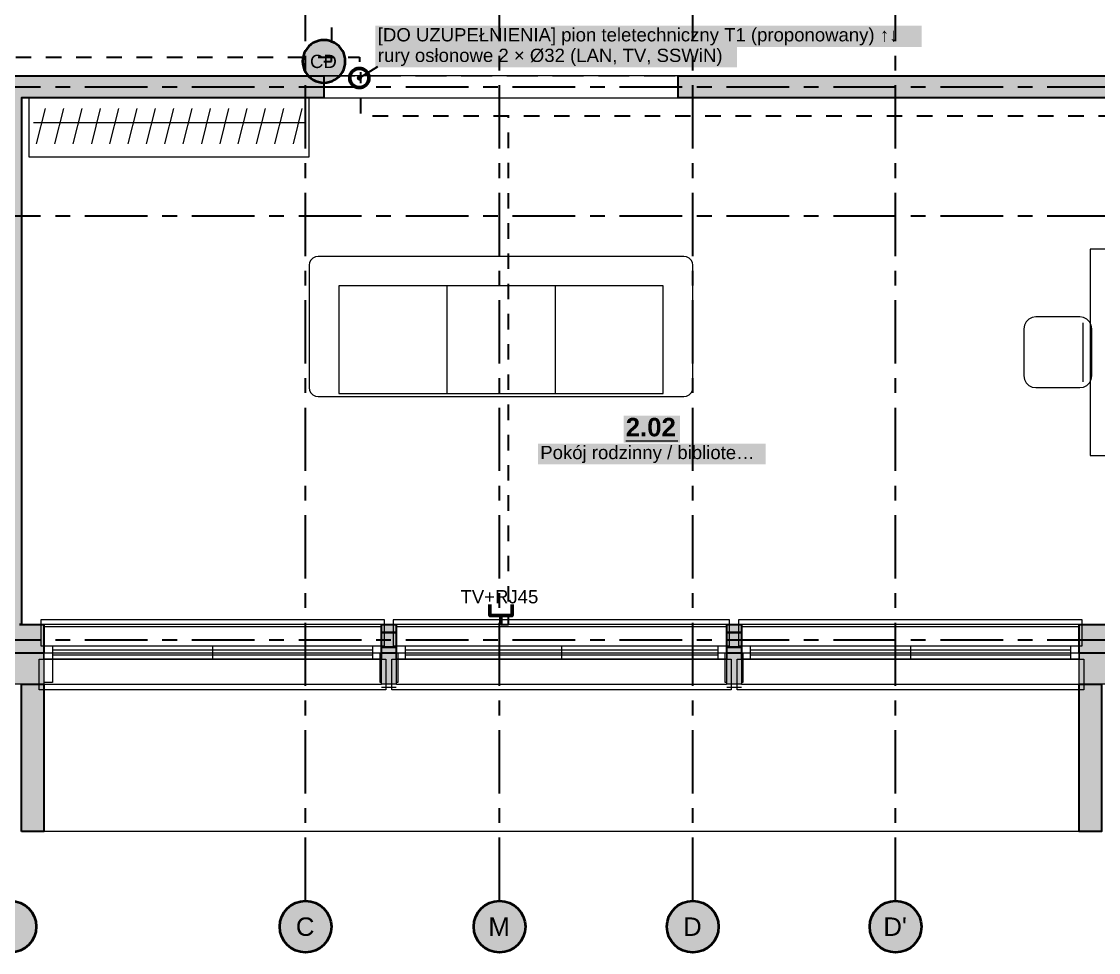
# Model space of a CAD drawing. Header units: metres. Extents: x -3.2 to 18.8, y -2.1 to 10.4.
# Drawn here: x 3.95 to 11.25, y -2.12 to 4.19 of the extents above; entities that cross this region are included whole.
import ezdxf

# ---------------------------------------------------------------- set-up
doc = ezdxf.new("R2010")
doc.units = ezdxf.units.M
for name, pattern in [('KRESKOWA', [5.25, 4.2, -1.05]), ('KRESKOWA_DROBNA', [3.15, 2.1, -1.05]), ('PUNKTOWA', [10.5, 8.4, -1.05, 0, -1.05])]:
    doc.linetypes.add(name, pattern=pattern)
doc.layers.add('A-MASKA', color=7, linetype='Continuous', lineweight=18)
for name, color, linetype, lineweight, true_color in [('E-ALARM', 5, 'Continuous', 35, 0x1f5fa8), ('E-TELETECH', 5, 'Continuous', 35, 0x0050c8), ('I-BRAKI', 6, 'KRESKOWA', 25, 0xb0008a), ('I-OSIE', 8, 'PUNKTOWA', 18, 0x7a7a7a), ('I-PODKLAD', 8, 'Continuous', 18, 0x9a9a9a), ('I-PODKLAD-SCIANY', 8, 'Continuous', 25, 0x6e6e6e), ('I-PODKLAD-WYPELN', 254, 'Continuous', 18, 0xe6e6e6), ('I-POMIESZCZENIA', 8, 'Continuous', 25, 0x4a4a4a), ('S-WODA', 5, 'Continuous', 35, 0x0050c8)]:
    doc.layers.add(name, color=color, linetype=linetype, lineweight=lineweight, true_color=true_color)
doc.styles.add('PL_ARIAL', font='arial.ttf')
doc.styles.add('PL_ARIAL_B', font='arialbd.ttf')

msp = doc.modelspace()

# ---------------------------------------------------------------- hatches: boundary and pattern name
at = {"layer": 'A-MASKA', "true_color": 0xffffff}
for points in [[(6.3475, 4.0207), (10.0517, 4.0207), (10.0517, 4.1655), (6.3475, 4.1655)], [(6.3475, 3.8812), (8.7999, 3.8812), (8.7999, 4.026), (6.3475, 4.026)], [(8.0307, 1.3374), (8.4143, 1.3374), (8.4143, 1.5199), (8.0307, 1.5199)], [(7.4513, 1.1906), (8.9937, 1.1906), (8.9937, 1.3304), (7.4513, 1.3304)]]:
    msp.add_hatch(color=7, dxfattribs=at).paths.add_polyline_path(points)
at = {"layer": 'E-ALARM', "true_color": 0xffffff}
msp.add_hatch(color=7, dxfattribs=at).paths.add_polyline_path([(6.1445, 3.9225), (6.1432, 3.9414), (6.1396, 3.9599), (6.1335, 3.9778), (6.1251, 3.9947), (6.1146, 4.0105), (6.1022, 4.0247), (6.088, 4.0371), (6.0722, 4.0476), (6.0553, 4.056), (6.0374, 4.0621), (6.0189, 4.0657), (6, 4.067), (5.9811, 4.0657), (5.9626, 4.0621), (5.9447, 4.056), (5.9278, 4.0476), (5.912, 4.0371), (5.8978, 4.0247), (5.8854, 4.0105), (5.8749, 3.9947), (5.8665, 3.9778), (5.8604, 3.9599), (5.8568, 3.9414), (5.8555, 3.9225), (5.8568, 3.9036), (5.8604, 3.8851), (5.8665, 3.8672), (5.8749, 3.8503), (5.8854, 3.8345), (5.8978, 3.8203), (5.912, 3.8079), (5.9278, 3.7974), (5.9447, 3.789), (5.9626, 3.7829), (5.9811, 3.7793), (6, 3.778), (6.0189, 3.7793), (6.0374, 3.7829), (6.0553, 3.789), (6.0722, 3.7974), (6.088, 3.8079), (6.1022, 3.8203), (6.1146, 3.8345), (6.1251, 3.8503), (6.1335, 3.8672), (6.1396, 3.8851), (6.1432, 3.9036)])
at = {"layer": 'I-BRAKI', "true_color": 0xb0008a}
msp.add_hatch(color=7, dxfattribs=at).paths.add_polyline_path([(6.2575, 3.81), (6.2569, 3.8145), (6.2552, 3.8187), (6.2524, 3.8224), (6.2488, 3.8252), (6.2445, 3.8269), (6.24, 3.8275), (6.2355, 3.8269), (6.2313, 3.8252), (6.2276, 3.8224), (6.2248, 3.8187), (6.2231, 3.8145), (6.2225, 3.81), (6.2231, 3.8055), (6.2248, 3.8012), (6.2276, 3.7976), (6.2313, 3.7948), (6.2355, 3.7931), (6.24, 3.7925), (6.2445, 3.7931), (6.2488, 3.7948), (6.2524, 3.7976), (6.2552, 3.8012), (6.2569, 3.8055)])
at = {"layer": 'I-OSIE', "true_color": 0xffffff}
for points in [[(4.05, -1.945), (4.0485, -1.9222), (4.044, -1.8997), (4.0367, -1.878), (4.0266, -1.8575), (4.0138, -1.8385), (3.9987, -1.8213), (3.9815, -1.8062), (3.9625, -1.7934), (3.942, -1.7833), (3.9203, -1.776), (3.8978, -1.7715), (3.875, -1.77), (3.8522, -1.7715), (3.8297, -1.776), (3.808, -1.7833), (3.7875, -1.7934), (3.7685, -1.8062), (3.7513, -1.8213), (3.7362, -1.8385), (3.7234, -1.8575), (3.7133, -1.878), (3.706, -1.8997), (3.7015, -1.9222), (3.7, -1.945), (3.7015, -1.9678), (3.706, -1.9903), (3.7133, -2.012), (3.7234, -2.0325), (3.7362, -2.0515), (3.7513, -2.0687), (3.7685, -2.0838), (3.7875, -2.0966), (3.808, -2.1067), (3.8297, -2.114), (3.8522, -2.1185), (3.875, -2.12), (3.8978, -2.1185), (3.9203, -2.114), (3.942, -2.1067), (3.9625, -2.0966), (3.9815, -2.0838), (3.9987, -2.0687), (4.0138, -2.0515), (4.0266, -2.0325), (4.0367, -2.012), (4.044, -1.9903), (4.0485, -1.9678)], [(6.05, -1.945), (6.0485, -1.9222), (6.044, -1.8997), (6.0367, -1.878), (6.0266, -1.8575), (6.0138, -1.8385), (5.9987, -1.8213), (5.9815, -1.8062), (5.9625, -1.7934), (5.942, -1.7833), (5.9203, -1.776), (5.8978, -1.7715), (5.875, -1.77), (5.8522, -1.7715), (5.8297, -1.776), (5.808, -1.7833), (5.7875, -1.7934), (5.7685, -1.8062), (5.7513, -1.8213), (5.7362, -1.8385), (5.7234, -1.8575), (5.7133, -1.878), (5.706, -1.8997), (5.7015, -1.9222), (5.7, -1.945), (5.7015, -1.9678), (5.706, -1.9903), (5.7133, -2.012), (5.7234, -2.0325), (5.7362, -2.0515), (5.7513, -2.0687), (5.7685, -2.0838), (5.7875, -2.0966), (5.808, -2.1067), (5.8297, -2.114), (5.8522, -2.1185), (5.875, -2.12), (5.8978, -2.1185), (5.9203, -2.114), (5.942, -2.1067), (5.9625, -2.0966), (5.9815, -2.0838), (5.9987, -2.0687), (6.0138, -2.0515), (6.0266, -2.0325), (6.0367, -2.012), (6.044, -1.9903), (6.0485, -1.9678)], [(7.365, -1.945), (7.3635, -1.9222), (7.359, -1.8997), (7.3517, -1.878), (7.3416, -1.8575), (7.3288, -1.8385), (7.3137, -1.8213), (7.2965, -1.8062), (7.2775, -1.7934), (7.257, -1.7833), (7.2353, -1.776), (7.2128, -1.7715), (7.19, -1.77), (7.1672, -1.7715), (7.1447, -1.776), (7.123, -1.7833), (7.1025, -1.7934), (7.0835, -1.8062), (7.0663, -1.8213), (7.0512, -1.8385), (7.0384, -1.8575), (7.0283, -1.878), (7.021, -1.8997), (7.0165, -1.9222), (7.015, -1.945), (7.0165, -1.9678), (7.021, -1.9903), (7.0283, -2.012), (7.0384, -2.0325), (7.0512, -2.0515), (7.0663, -2.0687), (7.0835, -2.0838), (7.1025, -2.0966), (7.123, -2.1067), (7.1447, -2.114), (7.1672, -2.1185), (7.19, -2.12), (7.2128, -2.1185), (7.2353, -2.114), (7.257, -2.1067), (7.2775, -2.0966), (7.2965, -2.0838), (7.3137, -2.0687), (7.3288, -2.0515), (7.3416, -2.0325), (7.3517, -2.012), (7.359, -1.9903), (7.3635, -1.9678)], [(8.675, -1.945), (8.6735, -1.9222), (8.669, -1.8997), (8.6617, -1.878), (8.6516, -1.8575), (8.6388, -1.8385), (8.6237, -1.8213), (8.6065, -1.8062), (8.5875, -1.7934), (8.567, -1.7833), (8.5453, -1.776), (8.5228, -1.7715), (8.5, -1.77), (8.4772, -1.7715), (8.4547, -1.776), (8.433, -1.7833), (8.4125, -1.7934), (8.3935, -1.8062), (8.3763, -1.8213), (8.3612, -1.8385), (8.3484, -1.8575), (8.3383, -1.878), (8.331, -1.8997), (8.3265, -1.9222), (8.325, -1.945), (8.3265, -1.9678), (8.331, -1.9903), (8.3383, -2.012), (8.3484, -2.0325), (8.3612, -2.0515), (8.3763, -2.0687), (8.3935, -2.0838), (8.4125, -2.0966), (8.433, -2.1067), (8.4547, -2.114), (8.4772, -2.1185), (8.5, -2.12), (8.5228, -2.1185), (8.5453, -2.114), (8.567, -2.1067), (8.5875, -2.0966), (8.6065, -2.0838), (8.6237, -2.0687), (8.6388, -2.0515), (8.6516, -2.0325), (8.6617, -2.012), (8.669, -1.9903), (8.6735, -1.9678)], [(10.05, -1.945), (10.0485, -1.9222), (10.044, -1.8997), (10.0367, -1.878), (10.0266, -1.8575), (10.0138, -1.8385), (9.9987, -1.8213), (9.9815, -1.8062), (9.9625, -1.7934), (9.942, -1.7833), (9.9203, -1.776), (9.8978, -1.7715), (9.875, -1.77), (9.8522, -1.7715), (9.8297, -1.776), (9.808, -1.7833), (9.7875, -1.7934), (9.7685, -1.8062), (9.7513, -1.8213), (9.7362, -1.8385), (9.7234, -1.8575), (9.7133, -1.878), (9.706, -1.8997), (9.7015, -1.9222), (9.7, -1.945), (9.7015, -1.9678), (9.706, -1.9903), (9.7133, -2.012), (9.7234, -2.0325), (9.7362, -2.0515), (9.7513, -2.0687), (9.7685, -2.0838), (9.7875, -2.0966), (9.808, -2.1067), (9.8297, -2.114), (9.8522, -2.1185), (9.875, -2.12), (9.8978, -2.1185), (9.9203, -2.114), (9.942, -2.1067), (9.9625, -2.0966), (9.9815, -2.0838), (9.9987, -2.0687), (10.0138, -2.0515), (10.0266, -2.0325), (10.0367, -2.012), (10.044, -1.9903), (10.0485, -1.9678)]]:
    msp.add_hatch(color=7, dxfattribs=at).paths.add_polyline_path(points)
at = {"layer": 'I-PODKLAD-WYPELN', "true_color": 0xe4e4e4}
h = msp.add_hatch(color=7, dxfattribs=at)
h.paths.add_polyline_path([(11.895, 5.02), (11.895, 5.02), (11.05, 5.02), (11.05, 5.02), (11.05, 5.02), (11.05, 5.035), (11.05, 5.035), (11.05, 5.035), (11.05, 5.035), (11.05, 5.23), (11.05, 5.23), (11.05, 5.23), (11.05, 5.23), (11.05, 5.23), (11.895, 5.23), (11.895, 5.23), (11.895, 5.23), (11.895, 5.23), (11.895, 5.23), (11.895, 8.645), (11.895, 8.645), (11.895, 8.645), (11.895, 8.645), (11.895, 8.645), (11.6, 8.645), (11.6, 8.645), (11.6, 8.645), (11.6, 8.84), (11.6, 8.84), (11.6, 8.84), (11.6, 8.84), (11.6, 9.05), (12.3, 9.05), (12.3, 2.7), (12.09, 2.7), (12.09, 2.7), (12.09, 2.7), (12.09, 2.7), (11.895, 2.7), (11.895, 2.7), (11.895, 2.7), (11.895, 3.675), (8.4, 3.675), (8.4, 3.69), (8.4, 3.825), (11.895, 3.825), (11.895, 5.02)])
h.paths.add_polyline_path([(11.895, 3.81), (11.895, 3.81), (11.895, 3.81), (11.895, 3.81)], flags=0)
h.paths.add_polyline_path([(11.895, 3.69), (11.895, 3.69), (11.895, 3.69), (11.895, 3.69)], flags=0)
h.paths.add_polyline_path([(12.09, 8.66), (12.09, 8.66), (12.09, 8.66), (12.09, 8.66), (12.09, 8.66)], flags=0)
h.paths.add_polyline_path([(12.09, 8.84), (12.09, 8.84), (12.09, 8.84), (12.09, 8.84)], flags=0)
h = msp.add_hatch(color=7, dxfattribs=at)
h.paths.add_polyline_path([(-0.3, 1), (-0.3, 1), (-0.09, 1), (-0.09, 1), (-0.09, 1), (-0.09, 1), (-0.09, 1), (0.105, 1), (0.105, 1), (0.105, 1), (0.105, 0.105), (0.105, 0.105), (0.105, 0.105), (0.105, 0.105), (0.105, 0.105), (3.8, 0.105), (3.8, 0.105), (3.8, 0.105), (3.8, 0.105), (3.8, 0.105), (3.8, 3.675), (3.8, 3.675), (3.8, 3.675), (3.8, 3.675), (3.8, 3.675), (3.5, 3.675), (3.5, 3.69), (3.5, 3.825), (6, 3.825), (6, 3.69), (6, 3.675), (3.95, 3.675), (3.95, 3.675), (3.95, 3.675), (3.95, 0.105), (3.95, 0.105), (3.95, 0.105), (4.1, 0.105), (4.1, 0.105), (4.1, 0.105), (4.1, -0.09), (4.1, -0.09), (4.1, -0.09), (4.1, -0.09), (4.1, -0.09), (4.1, -0.3), (4.1, -0.3), (4.1, -0.3), (4.1, -0.3), (4.1, -0.32), (4.1, -1.3), (3.95, -1.3), (3.95, -0.3), (-0.3, -0.3), (-0.3, -0.3), (-0.3, -0.3), (-0.3, -0.3), (-0.3, -0.3), (-0.3, 1)])
h.paths.add_polyline_path([(3.815, 3.69), (3.815, 3.69), (3.815, 3.69), (3.815, 3.69), (3.815, 3.69), (3.815, 3.69)], flags=0)
h.paths.add_polyline_path([(3.935, 3.69), (3.935, 3.69), (3.935, 3.69), (3.935, 3.69), (3.935, 3.69), (3.935, 3.69)], flags=0)
h.paths.add_polyline_path([(-0.09, -0.09), (-0.09, -0.09), (-0.09, -0.09), (-0.09, -0.09), (-0.09, -0.09), (-0.09, -0.09)], flags=0)
h.paths.add_polyline_path([(-0.09, 0.09), (-0.09, 0.09), (-0.09, 0.09), (-0.09, 0.09), (-0.09, 0.09)], flags=0)
h = msp.add_hatch(color=7, dxfattribs=at)
h.paths.add_polyline_path([(11.12, -0.09), (11.12, -0.09), (11.12, -0.09), (11.12, -0.09), (11.12, -0.09), (11.12, 0.105), (11.12, 0.105), (11.12, 0.105), (11.895, 0.105), (11.895, 0.105), (11.895, 0.105), (11.895, 0.105), (11.895, 0.105), (11.895, 0.105), (11.895, 1.2), (11.895, 1.2), (11.895, 1.2), (12.09, 1.2), (12.09, 1.2), (12.09, 1.2), (12.09, 1.2), (12.3, 1.2), (12.3, -0.3), (12.3, -0.3), (12.3, -0.3), (12.3, -0.3), (11.27, -0.3), (11.27, -1.3), (11.12, -1.3), (11.12, -0.32), (11.12, -0.32), (11.12, -0.3), (11.12, -0.3), (11.12, -0.3), (11.12, -0.3)])
h.paths.add_polyline_path([(12.09, -0.09), (12.09, -0.09), (12.09, -0.09), (12.09, -0.09), (12.09, -0.09), (12.09, -0.09)], flags=0)
h.paths.add_polyline_path([(12.09, 0.09), (12.09, 0.09), (12.09, 0.09), (12.09, 0.09), (12.09, 0.09)], flags=0)
for points in [[(6.39, -0.3), (6.39, -0.3), (6.39, -0.3), (6.39, -0.09), (6.39, -0.09), (6.39, -0.09), (6.39, -0.09), (6.39, -0.09), (6.39, -0.05), (6.39, -0.05), (6.39, -0.05), (6.39, -0.05), (6.39, 0.05), (6.39, 0.05), (6.39, 0.05), (6.39, 0.05), (6.39, 0.105), (6.39, 0.105), (6.39, 0.105), (6.49, 0.105), (6.49, 0.105), (6.49, 0.105), (6.49, 0.05), (6.49, 0.05), (6.49, 0.05), (6.49, 0.05), (6.49, -0.05), (6.49, -0.05), (6.49, -0.05), (6.49, -0.05), (6.49, -0.09), (6.49, -0.09), (6.49, -0.09), (6.49, -0.09), (6.49, -0.09), (6.49, -0.3), (6.49, -0.3), (6.49, -0.3)], [(8.73, 0.05), (8.73, 0.105), (8.73, 0.105), (8.73, 0.105), (8.83, 0.105), (8.83, 0.105), (8.83, 0.105), (8.83, 0.05), (8.83, 0.05), (8.83, 0.05), (8.83, 0.05), (8.83, -0.05), (8.83, -0.05), (8.83, -0.05), (8.83, -0.05), (8.83, -0.09), (8.83, -0.09), (8.83, -0.09), (8.83, -0.09), (8.83, -0.09), (8.83, -0.3), (8.83, -0.3), (8.83, -0.3), (8.73, -0.3), (8.73, -0.3), (8.73, -0.3), (8.73, -0.09), (8.73, -0.09), (8.73, -0.09), (8.73, -0.09), (8.73, -0.09), (8.73, -0.05), (8.73, -0.05), (8.73, -0.05), (8.73, -0.05), (8.73, 0.05), (8.73, 0.05), (8.73, 0.05)]]:
    msp.add_hatch(color=7, dxfattribs=at).paths.add_polyline_path(points)
at = {"layer": 'I-PODKLAD-WYPELN', "true_color": 0xcfcfcf}
for points in [[(6.49, -0.05), (6.39, -0.05), (6.39, 0.05), (6.49, 0.05)], [(8.73, -0.05), (8.73, 0.05), (8.83, 0.05), (8.83, -0.05)], [(3.95, -1.3), (3.95, -0.3), (4.1, -0.3), (4.1, -0.32), (4.1, -1.3)]]:
    msp.add_hatch(color=7, dxfattribs=at).paths.add_polyline_path(points)
at = {"layer": 'S-WODA', "true_color": 0x000000}
msp.add_hatch(color=7, dxfattribs=at).paths.add_polyline_path([(6.2575, 3.81), (6.2569, 3.8145), (6.2552, 3.8187), (6.2524, 3.8224), (6.2488, 3.8252), (6.2445, 3.8269), (6.24, 3.8275), (6.2355, 3.8269), (6.2313, 3.8252), (6.2276, 3.8224), (6.2248, 3.8187), (6.2231, 3.8145), (6.2225, 3.81), (6.2231, 3.8055), (6.2248, 3.8012), (6.2276, 3.7976), (6.2313, 3.7948), (6.2355, 3.7931), (6.24, 3.7925), (6.2445, 3.7931), (6.2488, 3.7948), (6.2524, 3.7976), (6.2552, 3.8012), (6.2569, 3.8055)])

# ---------------------------------------------------------------- linework, layer by layer
at = {"layer": 'E-ALARM', "lineweight": 35, "ltscale": 0.05}
msp.add_lwpolyline([(6.1445, 3.9225), (6.1432, 3.9414), (6.1396, 3.9599), (6.1335, 3.9778), (6.1251, 3.9947), (6.1146, 4.0105), (6.1022, 4.0247), (6.088, 4.0371), (6.0722, 4.0476), (6.0553, 4.056), (6.0374, 4.0621), (6.0189, 4.0657), (6, 4.067), (5.9811, 4.0657), (5.9626, 4.0621), (5.9447, 4.056), (5.9278, 4.0476), (5.912, 4.0371), (5.8978, 4.0247), (5.8854, 4.0105), (5.8749, 3.9947), (5.8665, 3.9778), (5.8604, 3.9599), (5.8568, 3.9414), (5.8555, 3.9225), (5.8568, 3.9036), (5.8604, 3.8851), (5.8665, 3.8672), (5.8749, 3.8503), (5.8854, 3.8345), (5.8978, 3.8203), (5.912, 3.8079), (5.9278, 3.7974), (5.9447, 3.789), (5.9626, 3.7829), (5.9811, 3.7793), (6, 3.778), (6.0189, 3.7793), (6.0374, 3.7829), (6.0553, 3.789), (6.0722, 3.7974), (6.088, 3.8079), (6.1022, 3.8203), (6.1146, 3.8345), (6.1251, 3.8503), (6.1335, 3.8672), (6.1396, 3.8851), (6.1432, 3.9036)], close=True, dxfattribs=at)
at = {"layer": 'E-TELETECH', "linetype": 'KRESKOWA_DROBNA', "lineweight": 25, "ltscale": 0.05, "flags": 128}
for points in [[(0.105, 6.5), (0.25, 6.5), (0.25, 3.95), (6.24, 3.95), (6.24, 3.81)], [(6, 4.9225), (6.05, 4.9225), (6.05, 3.95)], [(6, 3.9225), (6.05, 3.9225), (6.05, 3.95)], [(11.895, 2.45), (11.895, 3.55), (6.25, 3.55), (6.25, 3.85)], [(7.2, 0.105), (7.25, 0.105), (7.25, 3.55)]]:
    msp.add_lwpolyline(points, dxfattribs=at)
at = {"layer": 'E-TELETECH', "lineweight": 50, "ltscale": 0.05}
for points in [[(7.125, 0.24), (7.125, 0.165), (7.275, 0.165), (7.275, 0.24)], [(7.2, 0.105), (7.2, 0.165)]]:
    msp.add_lwpolyline(points, dxfattribs=at)
at = {"layer": 'I-BRAKI', "lineweight": 25, "ltscale": 0.05, "true_color": 0xb0008a, "flags": 128}
msp.add_lwpolyline([(6.24, 3.81), (6.365, 3.887)], dxfattribs=at)
at = {"layer": 'I-OSIE', "linetype": 'PUNKTOWA', "lineweight": 25, "ltscale": 0.051044, "flags": 128}
for points in [[(5.875, -1.77), (5.875, 10.45)], [(7.19, -1.77), (7.19, 10.45)], [(8.5, -1.77), (8.5, 10.45)], [(9.875, -1.77), (9.875, 10.45)]]:
    msp.add_lwpolyline(points, dxfattribs=at)
at = {"layer": 'I-OSIE', "linetype": 'PUNKTOWA', "lineweight": 25, "ltscale": 0.050584, "flags": 128}
for points in [[(-2.87, 3.75), (18.8, 3.75)], [(-2.87, 2.875), (18.8, 2.875)], [(-2.87, 0), (18.8, 0)]]:
    msp.add_lwpolyline(points, dxfattribs=at)
at = {"layer": 'I-OSIE', "linetype": 'Continuous', "lineweight": 35, "ltscale": 0.05}
for centre in [(3.875, -1.945), (5.875, -1.945), (7.19, -1.945), (8.5, -1.945), (9.875, -1.945)]:
    msp.add_circle(centre, 0.175, dxfattribs=at)
at = {"layer": 'I-PODKLAD', "linetype": 'KRESKOWA', "lineweight": 13, "ltscale": 0.05, "flags": 128}
for points in [[(6, 3.825), (8.4, 3.825)], [(6, 3.675), (8.4, 3.675)], [(6.3905, -0.32), (6.4895, -0.32)], [(8.7305, -0.32), (8.8295, -0.32)], [(11.1195, -1.3), (4.1005, -1.3)]]:
    msp.add_lwpolyline(points, dxfattribs=at)
at = {"layer": 'I-PODKLAD', "lineweight": 13, "ltscale": 0.05}
for points in [[(8.3995, 3.825), (6.0005, 3.825)], [(6.0005, 3.675), (8.3995, 3.675)], [(6.3895, 0.105), (4.1005, 0.105)], [(4.1005, 0.09), (6.3895, 0.09)], [(8.7295, 0.105), (6.4905, 0.105)], [(6.4905, 0.09), (8.7295, 0.09)], [(11.1195, 0.105), (8.8305, 0.105)], [(8.8305, 0.09), (11.1195, 0.09)], [(6.3895, -0.09), (4.1005, -0.09)], [(4.16, -0.0905), (4.16, -0.29), (4.1005, -0.29)], [(6.3895, -0.29), (6.38, -0.29), (6.38, -0.0905)], [(8.7295, -0.09), (6.4905, -0.09)], [(6.5, -0.0905), (6.5, -0.29), (6.4905, -0.29)], [(8.7295, -0.29), (8.72, -0.29), (8.72, -0.0905)], [(11.1195, -0.09), (8.8305, -0.09)], [(8.84, -0.0905), (8.84, -0.29), (8.8305, -0.29)], [(4.1005, -0.3), (6.3895, -0.3)], [(6.4905, -0.3), (8.7295, -0.3)], [(8.8305, -0.3), (11.1195, -0.3)], [(11.1195, -1.3), (4.1005, -1.3)]]:
    msp.add_lwpolyline(points, dxfattribs=at)
at = {"layer": 'I-PODKLAD', "lineweight": 13, "ltscale": 0.05, "true_color": 0xb8b8b8}
for points in [[(5.9, 3.675), (4, 3.675), (4, 3.275), (5.9, 3.275)], [(11.895, 1.25), (11.895, 2.65), (11.195, 2.65), (11.195, 1.25)], [(5.96, 2.6), (5.9415, 2.5971), (5.9247, 2.5885), (5.9115, 2.5753), (5.9029, 2.5585), (5.9, 2.54), (5.9, 1.71), (5.9029, 1.6915), (5.9115, 1.6747), (5.9247, 1.6615), (5.9415, 1.6529), (5.96, 1.65), (8.44, 1.65), (8.4585, 1.6529), (8.4753, 1.6615), (8.4885, 1.6747), (8.4971, 1.6915), (8.5, 1.71), (8.5, 2.54), (8.4971, 2.5585), (8.4885, 2.5753), (8.4753, 2.5885), (8.4585, 2.5971), (8.44, 2.6)], [(8.3, 2.4), (6.1, 2.4), (6.1, 1.67), (8.3, 1.67)], [(10.745, 1.79), (10.7489, 1.7653), (10.7603, 1.743), (10.778, 1.7253), (10.8003, 1.7139), (10.825, 1.71), (11.125, 1.71), (11.1497, 1.7139), (11.172, 1.7253), (11.1897, 1.743), (11.2011, 1.7653), (11.205, 1.79), (11.205, 2.11), (11.2011, 2.1347), (11.1897, 2.157), (11.172, 2.1747), (11.1497, 2.1861), (11.125, 2.19), (10.825, 2.19), (10.8003, 2.1861), (10.778, 2.1747), (10.7603, 2.157), (10.7489, 2.1347), (10.745, 2.11)]]:
    msp.add_lwpolyline(points, close=True, dxfattribs=at)
for points in [[(4.11, 3.603), (4.05, 3.363)], [(4.2343, 3.603), (4.1743, 3.363)], [(4.3586, 3.603), (4.2986, 3.363)], [(4.4829, 3.603), (4.4229, 3.363)], [(4.6071, 3.603), (4.5471, 3.363)], [(4.7314, 3.603), (4.6714, 3.363)], [(4.8557, 3.603), (4.7957, 3.363)], [(4.98, 3.603), (4.92, 3.363)], [(5.1043, 3.603), (5.0443, 3.363)], [(5.2286, 3.603), (5.1686, 3.363)], [(5.3529, 3.603), (5.2929, 3.363)], [(5.4771, 3.603), (5.4171, 3.363)], [(5.6014, 3.603), (5.5414, 3.363)], [(5.7257, 3.603), (5.6657, 3.363)], [(5.85, 3.603), (5.79, 3.363)], [(5.87, 3.505), (4.03, 3.505)], [(6.8333, 2.4), (6.8333, 1.67)], [(7.5667, 2.4), (7.5667, 1.67)], [(11.145, 2.15), (11.145, 1.75)]]:
    msp.add_lwpolyline(points, dxfattribs=at)
at = {"layer": 'I-PODKLAD', "lineweight": 18, "ltscale": 0.05}
for points in [[(4.08, -0.04), (6.41, -0.04), (6.41, 0.135), (4.08, 0.135)], [(6.47, -0.04), (8.75, -0.04), (8.75, 0.135), (6.47, 0.135)], [(8.81, -0.04), (11.14, -0.04), (11.14, 0.135), (8.81, 0.135)], [(4.1, -0.04), (6.39, -0.04), (6.39, -0.13), (4.1, -0.13)], [(6.49, -0.04), (8.73, -0.04), (8.73, -0.13), (6.49, -0.13)], [(8.83, -0.04), (11.12, -0.04), (11.12, -0.13), (8.83, -0.13)], [(4.07, -0.13), (6.42, -0.13), (6.42, -0.34), (4.07, -0.34)], [(6.46, -0.13), (8.76, -0.13), (8.76, -0.34), (6.46, -0.34)], [(8.8, -0.13), (11.15, -0.13), (11.15, -0.34), (8.8, -0.34)]]:
    msp.add_lwpolyline(points, close=True, dxfattribs=at)
for points in [[(4.16, -0.04), (4.16, -0.13)], [(4.16, -0.0688), (6.33, -0.0688)], [(5.245, -0.04), (5.245, -0.13)], [(6.33, -0.04), (6.33, -0.13)], [(6.55, -0.04), (6.55, -0.13)], [(6.55, -0.0688), (8.67, -0.0688)], [(7.61, -0.04), (7.61, -0.13)], [(8.67, -0.04), (8.67, -0.13)], [(8.89, -0.04), (8.89, -0.13)], [(8.89, -0.0688), (11.06, -0.0688)], [(9.975, -0.04), (9.975, -0.13)], [(11.06, -0.04), (11.06, -0.13)], [(4.16, -0.1012), (6.33, -0.1012)], [(6.55, -0.1012), (8.67, -0.1012)], [(8.89, -0.1012), (11.06, -0.1012)]]:
    msp.add_lwpolyline(points, dxfattribs=at)
at = {"layer": 'I-PODKLAD-SCIANY', "lineweight": 25, "ltscale": 0.05}
for points in [[(3.5, 3.825), (6, 3.825), (6, 3.825), (6, 3.825), (6, 3.675), (6, 3.675), (6, 3.675), (3.95, 3.675), (3.95, 3.675), (3.95, 3.675), (3.95, 3.675), (3.95, 3.675), (3.95, 3.675), (3.95, 3.675), (3.95, 3.675), (3.95, 3.675), (3.95, 3.675), (3.95, 3.675), (3.95, 3.675), (3.95, 3.675), (3.95, 3.675), (3.95, 3.675), (3.95, 3.675), (3.95, 3.675), (3.95, 0.105), (3.95, 0.105), (3.95, 0.105), (3.95, 0.105), (3.935, 0.105)], [(11.895, 3.675), (8.4, 3.675), (8.4, 3.675), (8.4, 3.675), (8.4, 3.825), (8.4, 3.825), (8.4, 3.825), (11.895, 3.825)], [(3.935, 0.105), (4.1, 0.105), (4.1, 0.105), (4.1, 0.105), (4.1, -0.09), (4.1, -0.09), (4.1, -0.09), (-0.09, -0.09)], [(12.09, -0.09), (11.12, -0.09), (11.12, -0.09), (11.12, -0.09), (11.12, -0.09), (11.12, 0.105), (11.12, 0.105), (11.12, 0.105), (11.12, 0.105), (11.895, 0.105)]]:
    msp.add_lwpolyline(points, dxfattribs=at)
for points in [[(6.39, 0.105), (6.39, 0.105), (6.49, 0.105), (6.49, 0.105), (6.49, 0.105), (6.49, 0.05), (6.49, 0.05), (6.49, 0.05), (6.39, 0.05), (6.39, 0.05), (6.39, 0.05), (6.39, 0.105)], [(8.73, 0.105), (8.73, 0.105), (8.83, 0.105), (8.83, 0.105), (8.83, 0.105), (8.83, 0.105), (8.83, 0.05), (8.83, 0.05), (8.83, 0.05), (8.83, 0.05), (8.73, 0.05), (8.73, 0.05), (8.73, 0.05), (8.73, 0.05), (8.73, 0.105), (8.73, 0.105)], [(6.39, 0.05), (6.39, 0.05), (6.39, 0.05), (6.49, 0.05), (6.49, 0.05), (6.49, 0.05), (6.49, -0.05), (6.49, -0.05), (6.49, -0.05), (6.39, -0.05), (6.39, -0.05), (6.39, -0.05)], [(8.73, -0.05), (8.73, -0.05), (8.73, 0.05), (8.73, 0.05), (8.73, 0.05), (8.83, 0.05), (8.83, 0.05), (8.83, 0.05), (8.83, -0.05), (8.83, -0.05), (8.83, -0.05), (8.73, -0.05)], [(6.39, -0.05), (6.39, -0.05), (6.49, -0.05), (6.49, -0.05), (6.49, -0.05), (6.49, -0.09), (6.49, -0.09), (6.49, -0.09), (6.39, -0.09), (6.39, -0.09), (6.39, -0.09), (6.39, -0.05)], [(8.73, -0.09), (8.73, -0.09), (8.73, -0.09), (8.73, -0.05), (8.73, -0.05), (8.73, -0.05), (8.73, -0.05), (8.83, -0.05), (8.83, -0.05), (8.83, -0.05), (8.83, -0.05), (8.83, -0.09), (8.83, -0.09), (8.83, -0.09), (8.83, -0.09), (8.73, -0.09)], [(3.95, -1.3), (3.95, -1.3), (3.95, -0.3), (3.95, -0.3), (3.95, -0.3), (4.1, -0.3), (4.1, -0.3), (4.1, -0.3), (4.1, -1.3), (4.1, -1.3), (4.1, -1.3), (3.95, -1.3)], [(11.12, -0.32), (11.12, -0.32), (11.12, -0.3), (11.12, -0.3), (11.12, -0.3), (11.27, -0.3), (11.27, -0.3), (11.27, -0.3), (11.27, -1.3), (11.27, -1.3), (11.27, -1.3), (11.12, -1.3), (11.12, -1.3), (11.12, -1.3)]]:
    msp.add_lwpolyline(points, close=True, dxfattribs=at)
at = {"layer": 'I-PODKLAD-SCIANY', "lineweight": 13, "ltscale": 0.05}
for points in [[(-0.09, -0.09), (4.1, -0.09), (4.1, -0.09), (4.1, -0.09), (4.1, -0.3), (4.1, -0.3), (4.1, -0.3), (4.1, -0.3), (-0.3, -0.3)], [(12.3, -0.3), (11.12, -0.3), (11.12, -0.3), (11.12, -0.3), (11.12, -0.3), (11.12, -0.09), (11.12, -0.09), (11.12, -0.09), (11.12, -0.09), (12.09, -0.09)]]:
    msp.add_lwpolyline(points, dxfattribs=at)
for points in [[(6.39, -0.09), (6.39, -0.09), (6.39, -0.09), (6.49, -0.09), (6.49, -0.09), (6.49, -0.09), (6.49, -0.09), (6.49, -0.3), (6.49, -0.3), (6.49, -0.3), (6.49, -0.3), (6.39, -0.3), (6.39, -0.3), (6.39, -0.3)], [(8.73, -0.3), (8.73, -0.3), (8.73, -0.3), (8.73, -0.09), (8.73, -0.09), (8.73, -0.09), (8.73, -0.09), (8.83, -0.09), (8.83, -0.09), (8.83, -0.09), (8.83, -0.09), (8.83, -0.3), (8.83, -0.3), (8.83, -0.3), (8.83, -0.3), (8.73, -0.3)]]:
    msp.add_lwpolyline(points, close=True, dxfattribs=at)
at = {"layer": 'I-POMIESZCZENIA', "lineweight": 18, "ltscale": 0.05}
msp.add_lwpolyline([(8.0457, 1.3499), (8.3993, 1.3499)], dxfattribs=at)
at = {"layer": 'S-WODA', "lineweight": 50, "ltscale": 0.05}
msp.add_circle((6.24, 3.81), 0.065, dxfattribs=at)

# ---------------------------------------------------------------- texts
at = {"layer": 'E-ALARM', "style": 'PL_ARIAL'}
msp.add_text('CD', height=0.09, dxfattribs=at).set_placement((5.9055, 3.8775))
at = {"layer": 'E-TELETECH', "style": 'PL_ARIAL'}
msp.add_text('TV+RJ45', height=0.09, dxfattribs=at).set_placement((6.9255, 0.2475))
at = {"layer": 'I-BRAKI', "true_color": 0xb0008a, "style": 'PL_ARIAL'}
for s, p in [('[DO UZUPEŁNIENIA] pion teletechniczny T1 (proponowany) ↑↓', (6.365, 4.058)), ('rury osłonowe 2 × Ø32 (LAN, TV, SSWiN)', (6.365, 3.9185))]:
    msp.add_text(s, height=0.09, dxfattribs=at).set_placement(p)
at = {"layer": 'I-OSIE', "style": 'PL_ARIAL'}
for s, p in [('C', (5.8094, -2.0075)), ('M', (7.1143, -2.0075)), ('D', (8.4344, -2.0075)), ("D'", (9.792, -2.0075))]:
    msp.add_text(s, height=0.125, dxfattribs=at).set_placement(p)
at = {"layer": 'I-POMIESZCZENIA'}
for s, height, style, p in [('2.02', 0.125, 'PL_ARIAL_B', (8.0457, 1.3799)), ('Pokój rodzinny / bibliote…', 0.09, 'PL_ARIAL', (7.4663, 1.2254))]:
    msp.add_text(s, height=height, dxfattribs=dict(at, style=style)).set_placement(p)

doc.saveas('drawing.dxf')
